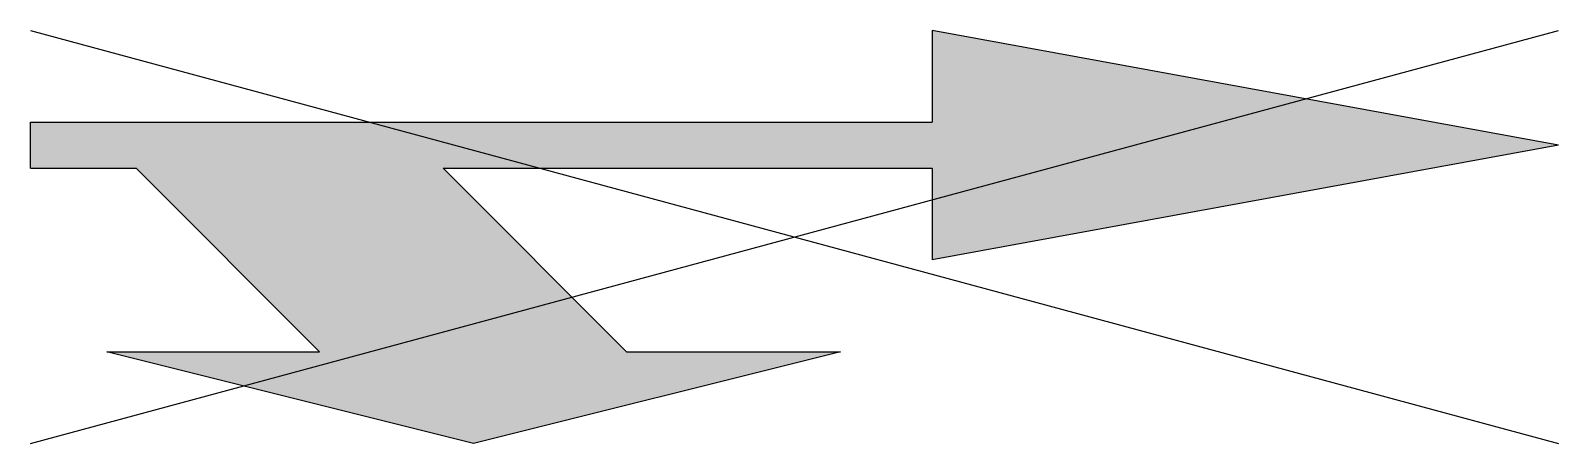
# Model space of a CAD drawing. Header units: metres. Extents: x 0 to 5, y -0.97 to 0.38.
import ezdxf

# ---------------------------------------------------------------- set-up
doc = ezdxf.new("R2010")
doc.units = ezdxf.units.M

msp = doc.modelspace()

# ---------------------------------------------------------------- hatches: boundary and pattern name
h = msp.add_hatch(color=256)
h.paths.add_polyline_path([(5, 0), (2.95, 0.375), (2.95, 0.075), (0, 0.075), (0, -0.075), (0.3459, -0.075), (0.5709, -0.3), (1.575, -0.3), (1.35, -0.075), (2.95, -0.075), (2.95, -0.375)])
h.paths.add_polyline_path([(2.65, -0.675), (1.95, -0.675), (1.575, -0.3), (0.5709, -0.3), (0.9459, -0.675), (0.25, -0.675), (1.45, -0.975)])

# ---------------------------------------------------------------- linework, layer by layer
for p, q in [((5, 0), (2.95, 0.375)), ((2.95, 0.375), (2.95, 0.075)), ((0, 0.075), (2.95, 0.075)), ((0, -0.075), (0, 0.075)), ((5, 0), (2.95, -0.375)), ((0, -0.075), (0.3459, -0.075)), ((0.3459, -0.075), (0.9459, -0.675)), ((1.35, -0.075), (1.95, -0.675)), ((1.35, -0.075), (2.95, -0.075)), ((2.95, -0.075), (2.95, -0.375)), ((1.45, -0.975), (0.25, -0.675)), ((0.25, -0.675), (0.9459, -0.675)), ((2.65, -0.675), (1.45, -0.975)), ((1.95, -0.675), (2.65, -0.675))]:
    msp.add_line(p, q)
at = {"flags": 128}
for points in [[(0, -0.975), (5, 0.375)], [(0, 0.375), (5, -0.975)]]:
    msp.add_lwpolyline(points, dxfattribs=at)

doc.saveas('drawing.dxf')
